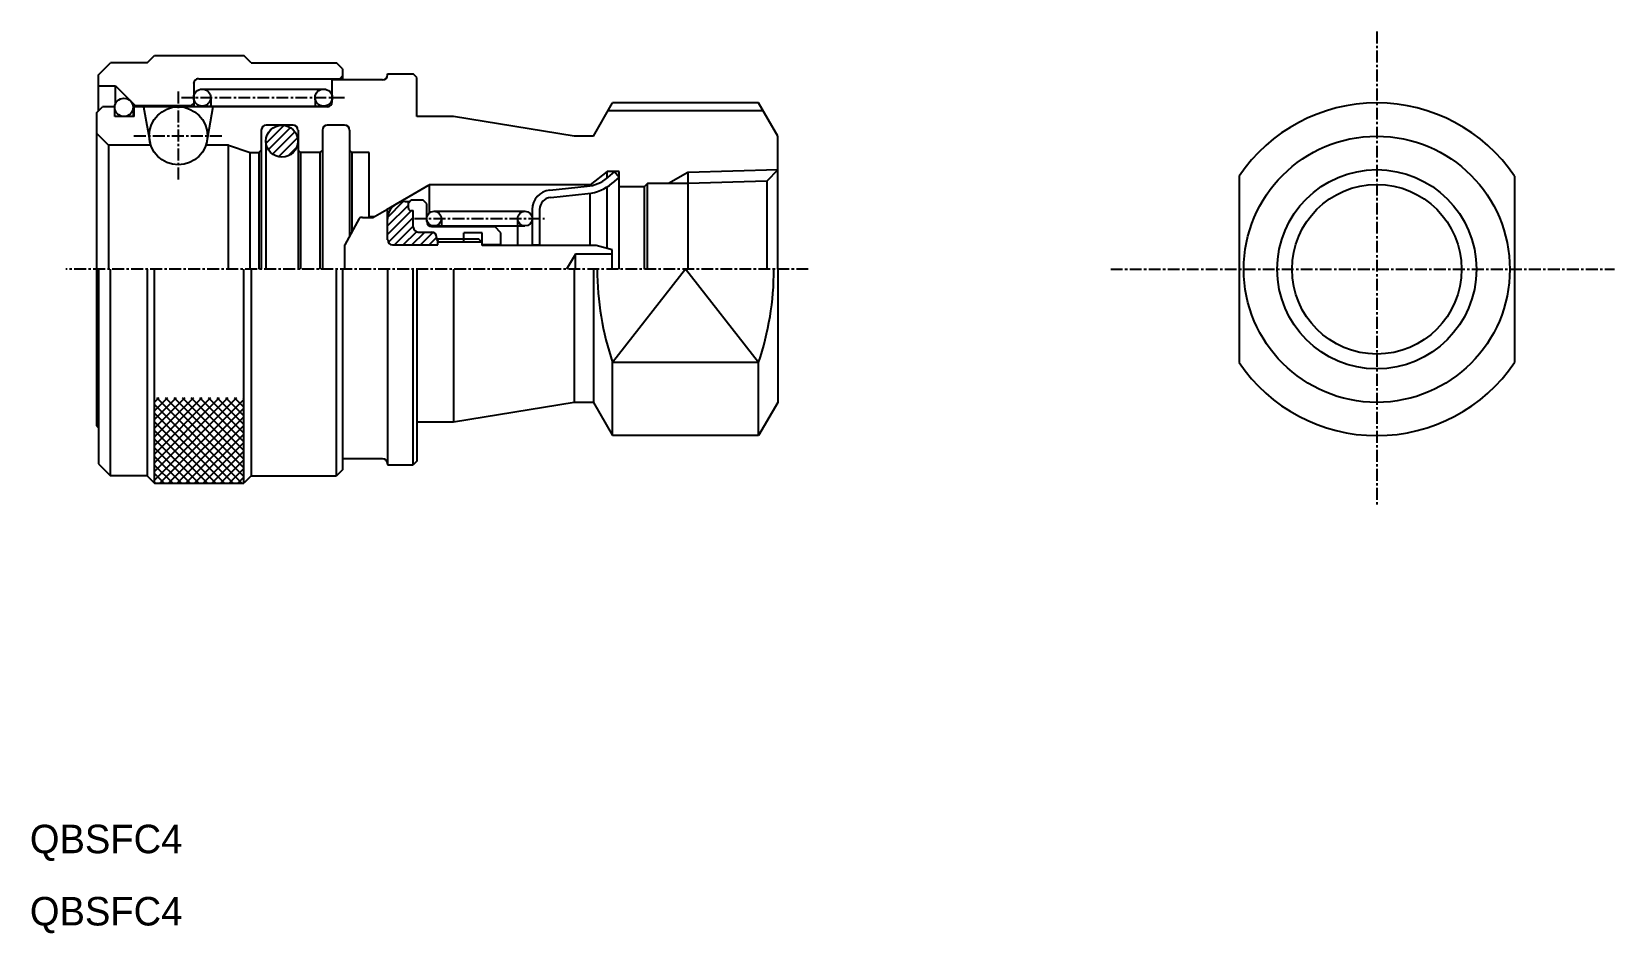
# Model space of a CAD drawing. Extents: x 246 to 412, y 102 to 197.
import ezdxf
from ezdxf.enums import TextEntityAlignment as Align

# ---------------------------------------------------------------- set-up
doc = ezdxf.new("R2010")
doc.units = 0
doc.linetypes.add('CENTER', pattern=[2, 1.25, -0.25, 0.25, -0.25])
doc.layers.get('0').update_dxf_attribs({"linetype": 'CONTINUOUS'})
doc.layers.add('CENTER', color=1, linetype='CENTER')

msp = doc.modelspace()

# ---------------------------------------------------------------- linework, layer by layer
at = {"color": 7, "linetype": 'CONTINUOUS'}
for p, q in [((252.78, 192.33), (254.07, 193.61)), ((257.92, 193.61), (254.07, 193.61)), ((257.92, 193.61), (258.69, 194.39)), ((258.69, 194.39), (268.08, 194.39)), ((268.85, 193.61), (268.08, 194.39)), ((268.85, 193.61), (277.85, 193.61)), ((278.49, 192.97), (277.85, 193.61)), ((252.78, 188.55), (252.78, 192.33)), ((263.32, 191.94), (278.24, 191.94)), ((282.69, 191.81), (277.39, 191.81)), ((277.39, 189.5), (277.39, 191.81)), ((278.49, 192.2), (278.24, 191.94)), ((278.24, 191.94), (278.24, 191.81)), ((278.49, 192.97), (278.49, 191.81)), ((283.2, 192.46), (285.9, 192.46)), ((283.2, 192.33), (283.2, 192.46)), ((286.29, 192.07), (285.9, 192.46)), ((286.29, 187.96), (286.29, 192.07)), ((252.78, 191.17), (254.58, 191.17)), ((254.58, 191.17), (256.64, 189.11)), ((254.58, 189.3), (254.58, 191.17)), ((262.81, 191.43), (262.81, 188.99)), ((263.71, 190.85), (276.49, 190.85)), ((264.61, 189.95), (264.61, 188.99)), ((275.59, 189.95), (275.59, 188.99)), ((252.57, 188.34), (253.22, 188.99)), ((252.57, 188.34), (252.57, 171.89)), ((254.5, 188.99), (253.22, 188.99)), ((254.5, 187.96), (254.5, 188.99)), ((256.43, 188.92), (256.43, 187.96)), ((276.87, 188.99), (256.56, 188.99)), ((256.56, 187.96), (256.56, 188.99)), ((256.64, 189.11), (262.55, 189.11)), ((256.64, 189.11), (256.64, 188.99)), ((257.54, 188.99), (258.26, 184.94)), ((262.81, 189.37), (262.55, 189.11)), ((262.55, 189.11), (262.55, 188.99)), ((263.71, 189.05), (276.49, 189.05)), ((264.83, 188.99), (264.12, 184.94)), ((304.88, 185.89), (306.9, 189.39)), ((322.72, 188.57), (306.43, 188.57)), ((322.25, 189.39), (306.9, 189.39)), ((324.27, 185.89), (322.25, 189.39)), ((256.56, 187.96), (254.5, 187.96)), ((273.27, 187.06), (270.44, 187.06)), ((270.74, 186.36), (271.12, 186.74)), ((278.7, 187.06), (276.87, 187.06)), ((290.15, 187.96), (286.29, 187.96)), ((302.85, 185.89), (290.15, 187.96)), ((252.57, 186.22), (253.86, 184.94)), ((253.86, 184.94), (253.86, 171.89)), ((258.29, 184.94), (253.86, 184.94)), ((266.46, 184.94), (264.08, 184.94)), ((266.46, 184.94), (268.77, 184.16)), ((266.46, 171.89), (266.46, 184.94)), ((269.93, 186.54), (269.93, 171.89)), ((270.42, 185.37), (270.42, 171.89)), ((273.79, 186.54), (273.79, 171.89)), ((276.36, 186.54), (276.36, 171.89)), ((279.22, 186.54), (279.22, 175.37)), ((304.88, 185.89), (302.85, 185.89)), ((324.27, 171.89), (324.27, 185.89)), ((268.77, 171.89), (268.77, 184.16)), ((268.77, 184.16), (269.67, 184.16)), ((269.93, 184.42), (269.67, 184.16)), ((269.67, 184.16), (269.67, 171.89)), ((273.79, 184.42), (274.04, 184.16)), ((274.04, 184.16), (274.04, 171.89)), ((276.1, 184.16), (274.04, 184.16)), ((276.36, 184.42), (276.1, 184.16)), ((276.1, 184.16), (276.1, 171.89)), ((279.22, 184.42), (279.47, 184.16)), ((279.47, 184.16), (279.47, 175.84)), ((281.27, 184.16), (279.47, 184.16)), ((281.27, 177.35), (281.27, 184.16)), ((306.32, 182.17), (304.52, 180.76)), ((306.32, 181.5), (306.32, 182.17)), ((307.6, 182.17), (306.32, 182.17)), ((307.1, 182.17), (306.35, 181.53)), ((307.6, 181.58), (306.85, 180.94)), ((307.1, 182.17), (307.6, 181.58)), ((307.6, 171.89), (307.6, 182.17)), ((314.8, 182.07), (314.8, 171.89)), ((324.27, 182.36), (323.14, 181.17)), ((372.82, 181.68), (372.82, 162.09)), ((401.82, 181.68), (401.82, 162.09)), ((283.13, 178.19), (287.58, 180.76)), ((304.52, 180.76), (287.58, 180.76)), ((287.58, 180.76), (287.58, 177.78)), ((300.3, 180.22), (304.21, 180.62)), ((304.52, 180.66), (304.52, 180.76)), ((306.32, 174.08), (306.32, 180.55)), ((310.21, 180.56), (307.6, 180.56)), ((310.56, 180.9), (310.21, 180.56)), ((310.21, 180.56), (310.21, 171.89)), ((310.56, 171.89), (310.56, 180.9)), ((314.8, 180.9), (310.56, 180.9)), ((323.14, 181.17), (314.8, 180.9)), ((323.14, 181.17), (323.14, 171.89)), ((285.07, 179.02), (285.54, 179.02)), ((285.41, 178.89), (285.66, 179.15)), ((285.41, 178.31), (285.41, 178.89)), ((286.95, 179.15), (285.66, 179.15)), ((287.34, 178.76), (286.95, 179.15)), ((287.34, 176.9), (287.34, 178.76)), ((300.38, 179.45), (304.28, 179.85)), ((304.52, 174.39), (304.52, 179.88)), ((280.23, 177.24), (278.72, 174.45)), ((280.59, 177.35), (281.68, 177.35)), ((281.79, 177.41), (281.27, 177.41)), ((281.68, 177.35), (283.13, 178.19)), ((283.22, 178.19), (283.13, 178.19)), ((283.22, 174.97), (283.22, 178.19)), ((285.66, 178.06), (285.92, 178.06)), ((285.92, 176.32), (285.92, 178.06)), ((288.11, 177.99), (297.67, 177.99)), ((288.88, 177.22), (288.88, 176.39)), ((296.9, 177.22), (296.9, 174.39)), ((298.44, 178.17), (298.44, 174.39)), ((299.21, 178.17), (299.21, 174.39)), ((286.44, 175.81), (287.85, 175.81)), ((287.85, 176.39), (294.49, 176.39)), ((288.11, 176.45), (297.67, 176.45)), ((288.36, 175.1), (288.36, 175.29)), ((288.36, 175.1), (288.56, 174.75)), ((288.49, 175.1), (288.36, 175.1)), ((288.49, 175.1), (292.79, 175.1)), ((288.49, 174.46), (288.49, 175.1)), ((293.18, 175.74), (291.25, 175.74)), ((291.25, 174.75), (291.25, 175.74)), ((293.18, 174.71), (292.79, 175.1)), ((293.18, 174.39), (293.18, 175.74)), ((295.14, 175.74), (294.49, 176.39)), ((295.14, 174.39), (295.14, 175.74)), ((278.72, 171.89), (278.72, 174.45)), ((283.74, 174.46), (288.49, 174.46)), ((293.14, 174.75), (288.49, 174.75)), ((295.14, 174.46), (293.18, 174.46)), ((305.17, 174.39), (293.18, 174.39)), ((298.44, 174.46), (299.21, 174.46)), ((302.99, 173.49), (302.06, 171.89)), ((306.85, 173.49), (302.99, 173.49)), ((302.99, 171.89), (302.99, 173.49)), ((306.85, 173.94), (305.17, 174.39)), ((306.85, 171.89), (306.85, 173.94)), ((252.57, 171.89), (252.57, 155.43)), ((252.78, 171.89), (252.78, 151.44)), ((254.07, 150.16), (254.07, 171.89)), ((257.92, 171.89), (257.92, 150.16)), ((258.69, 149.39), (258.69, 171.89)), ((268.08, 149.39), (268.08, 171.89)), ((268.85, 171.89), (268.85, 150.16)), ((277.85, 150.16), (277.85, 171.89)), ((278.49, 171.89), (278.49, 150.8)), ((283.2, 171.89), (283.2, 151.31)), ((285.9, 151.31), (285.9, 171.89)), ((286.29, 171.89), (286.29, 151.7)), ((290.15, 171.89), (290.15, 155.81)), ((302.85, 171.89), (302.85, 157.88)), ((304.88, 171.89), (304.88, 157.89)), ((314.58, 171.89), (306.9, 162.09)), ((322.25, 162.09), (314.58, 171.89)), ((324.27, 171.89), (324.27, 157.89)), ((322.25, 162.09), (306.9, 162.09)), ((306.9, 154.39), (306.9, 162.09)), ((322.25, 154.39), (322.25, 162.09)), ((258.69, 149.72), (267.35, 158.39)), ((258.69, 150.63), (266.45, 158.39)), ((258.69, 151.54), (265.54, 158.39)), ((258.69, 152.45), (264.63, 158.39)), ((258.69, 153.36), (263.72, 158.39)), ((258.69, 156.09), (260.99, 158.39)), ((258.69, 157), (260.08, 158.39)), ((258.69, 155.18), (261.9, 158.39)), ((258.69, 154.27), (262.81, 158.39)), ((258.69, 157.91), (259.17, 158.39)), ((258.89, 158.39), (267.89, 149.39)), ((259.8, 158.39), (268.08, 150.1)), ((260.71, 158.39), (268.08, 151.01)), ((261.61, 158.39), (268.08, 151.92)), ((262.52, 158.39), (268.08, 152.83)), ((263.43, 158.39), (268.08, 153.74)), ((264.34, 158.39), (268.08, 154.65)), ((265.25, 158.39), (268.08, 155.56)), ((266.16, 158.39), (268.08, 156.47)), ((267.07, 158.39), (268.08, 157.37)), ((267.98, 158.39), (268.08, 158.28)), ((258.69, 157.67), (266.98, 149.39)), ((258.69, 156.76), (266.07, 149.39)), ((259.26, 149.39), (268.08, 158.2)), ((260.17, 149.39), (268.08, 157.29)), ((302.85, 157.88), (290.15, 155.81)), ((304.88, 157.88), (302.85, 157.88)), ((304.88, 157.89), (306.9, 154.39)), ((324.27, 157.89), (322.25, 154.39)), ((252.57, 155.43), (252.78, 155.22)), ((258.69, 155.85), (265.16, 149.39)), ((258.69, 154.94), (264.25, 149.39)), ((261.08, 149.39), (268.08, 156.38)), ((261.99, 149.39), (268.08, 155.47)), ((290.15, 155.81), (286.29, 155.81)), ((258.69, 154.03), (263.34, 149.39)), ((262.9, 149.39), (268.08, 154.56)), ((263.81, 149.39), (268.08, 153.66)), ((322.25, 154.39), (306.9, 154.39)), ((258.69, 153.12), (262.43, 149.39)), ((258.69, 152.21), (261.52, 149.39)), ((264.72, 149.39), (268.08, 152.75)), ((265.63, 149.39), (268.08, 151.84)), ((282.69, 151.96), (278.49, 151.96)), ((286.29, 151.7), (285.9, 151.31)), ((252.78, 151.44), (254.07, 150.16)), ((257.92, 150.16), (254.07, 150.16)), ((257.92, 150.16), (258.69, 149.39)), ((258.69, 151.3), (260.61, 149.39)), ((258.69, 150.4), (259.71, 149.39)), ((266.54, 149.39), (268.08, 150.93)), ((267.45, 149.39), (268.08, 150.02)), ((268.85, 150.16), (268.08, 149.39)), ((268.85, 150.16), (277.85, 150.16)), ((278.49, 150.8), (277.85, 150.16)), ((283.2, 151.31), (285.9, 151.31)), ((258.69, 149.49), (258.8, 149.39)), ((258.69, 149.39), (268.08, 149.39))]:
    msp.add_line(p, q, dxfattribs=at)
at = {"color": 3, "linetype": 'CONTINUOUS'}
for p, q in [((270.43, 185.15), (272.33, 187.04)), ((270.68, 184.48), (273, 186.8)), ((271.12, 184.01), (273.47, 186.36)), ((271.74, 183.73), (273.75, 185.73)), ((272.74, 183.81), (273.66, 184.74)), ((314.8, 182.07), (312.79, 180.9)), ((324.27, 182.36), (314.8, 182.07)), ((283.22, 176.45), (285.41, 178.64)), ((283.23, 177.37), (284.87, 179.01)), ((283.22, 175.54), (285.73, 178.06)), ((283.29, 174.71), (285.92, 177.34)), ((283.95, 174.46), (285.92, 176.43)), ((284.86, 174.46), (286.25, 175.84)), ((285.77, 174.46), (287.12, 175.81)), ((286.68, 174.46), (288, 175.78)), ((287.59, 174.46), (288.36, 175.23))]:
    msp.add_line(p, q, dxfattribs=at)
at = {"color": 7, "linetype": 'CONTINUOUS'}
for centre, radius in [((255.47, 188.92), 0.964), ((263.71, 189.95), 0.9), ((276.49, 189.95), 0.9), ((261.19, 185.93), 3.06), ((272.1, 185.37), 1.68), ((387.32, 171.89), 14), ((387.32, 171.89), 8.92), ((288.11, 177.22), 0.771), ((297.67, 177.22), 0.771)]:
    msp.add_circle(centre, radius, dxfattribs=at)
at = {"color": 3, "linetype": 'CONTINUOUS'}
msp.add_circle((387.32, 171.89), 10.48, dxfattribs=at)
at = {"color": 7, "linetype": 'CONTINUOUS'}
for centre, radius, start, end in [((263.32, 191.43), 0.514, 90, 180), ((282.69, 192.33), 0.514, 270, 0), ((276.87, 189.5), 0.514, 270, 0), ((387.32, 171.89), 17.5, 34.0477, 145.9523), ((270.44, 186.54), 0.514, 90, 180), ((273.27, 186.54), 0.514, 0, 90), ((276.87, 186.54), 0.514, 90, 180), ((278.7, 186.54), 0.514, 0, 90), ((300.5, 178.17), 2.06, 95.4358, 180), ((303.84, 184.46), 3.86, 275.4358, 310.4358), ((303.84, 184.46), 4.63, 275.4358, 310.4358), ((285.07, 177.17), 1.85, 90, 180), ((285.66, 178.31), 0.257, 180, 270), ((300.5, 178.17), 1.29, 95.4358, 180), ((280.59, 176.71), 0.643, 90, 124.3333), ((287.85, 176.9), 0.514, 180, 270), ((283.74, 174.97), 0.514, 180, 270), ((286.44, 176.32), 0.514, 180, 270), ((287.85, 175.29), 0.514, 0, 90), ((335.77, 171.88), 30.49, 179.996, 198.7418), ((293.38, 171.88), 30.49, 341.2582, 0.004), ((387.32, 171.89), 17.5, 214.0477, 325.9523), ((282.69, 151.44), 0.514, 0, 90)]:
    msp.add_arc(centre, radius, start, end, dxfattribs=at)
at = {"layer": 'CENTER', "color": 1, "linetype": 'CENTER'}
for p, q in [((387.32, 196.89), (387.32, 146.89)), ((261.19, 190.59), (261.19, 181.26)), ((261.52, 189.95), (278.67, 189.95)), ((256.52, 185.93), (265.85, 185.93)), ((286.05, 177.22), (299.73, 177.22)), ((327.49, 171.89), (249.36, 171.89)), ((359.32, 171.89), (412.32, 171.89))]:
    msp.add_line(p, q, dxfattribs=at)

# ---------------------------------------------------------------- texts
at = {"color": 7, "linetype": 'CONTINUOUS'}
for p in [(245.57, 109.56), (245.57, 101.96)]:
    msp.add_text('QBSFC4', height=3, dxfattribs=at).set_placement(p, align=Align.BOTTOM_LEFT)

doc.saveas('drawing.dxf')
